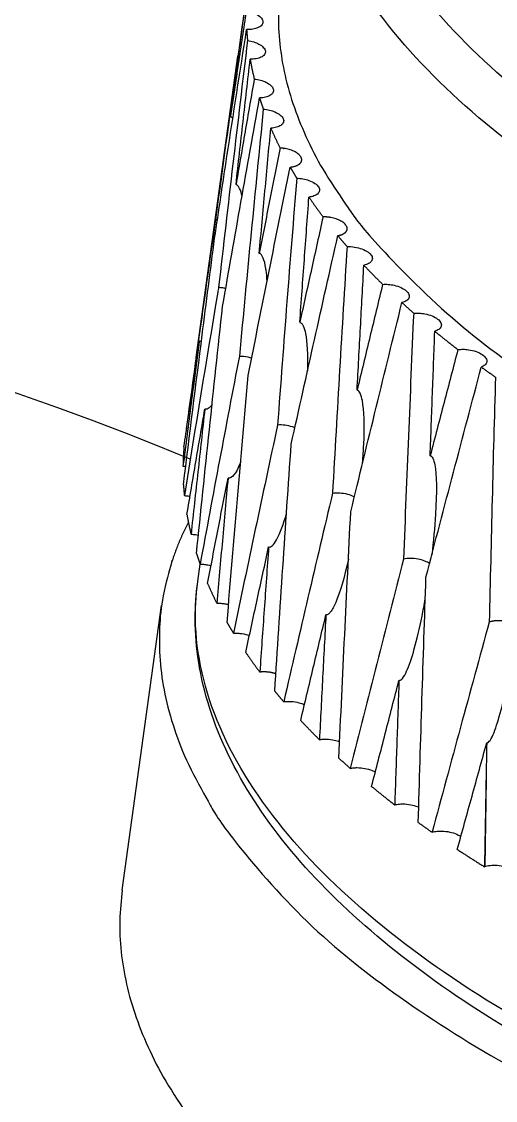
# Model space of a CAD drawing. Header units: millimetres. Extents: x 577 to 7172, y 252 to 2707.
# Drawn here: x 2748.88 to 2756.17, y 2390.74 to 2407.34 of the extents above; entities that cross this region are included whole.
import ezdxf

# ---------------------------------------------------------------- set-up
doc = ezdxf.new("R2010")
doc.units = ezdxf.units.MM
doc.header["$MEASUREMENT"] = 0
doc.layers.add('외형선(ISO)', color=7, linetype='Continuous', lineweight=30)
doc.layers.add('좁은 외형선(ISO)', color=7, linetype='Continuous', lineweight=25)

msp = doc.modelspace()

# ---------------------------------------------------------------- linework, layer by layer
at = {"layer": '외형선(ISO)'}
for p, q in [((2751.568, 2402.172), (2752.211, 2406.808)), ((2751.594, 2398.725), (2751.631, 2398.992)), ((2750.43, 2393.98), (2751.038, 2398.356))]:
    msp.add_line(p, q, dxfattribs=at)
msp.add_arc((2769.162, 2401.64), 14, 162.1511, 162.1518, dxfattribs=at)
for points, knots in [([(2752.389, 2408.081), (2752.3, 2407.45), (2752.212, 2406.819), (2752.038, 2405.557), (2751.952, 2404.925), (2751.867, 2404.293)], [0.000001, 0.000001, 0.000001, 0.000001, 0.2022283, 0.2022283, 0.4043452, 0.4043452, 0.4043452, 0.4043452]), ([(2752.097, 2405.878), (2752.139, 2406.198), (2752.182, 2406.518), (2752.267, 2407.159), (2752.31, 2407.479), (2752.353, 2407.799)], [0.0000265, 0.0000265, 0.0000265, 0.0000265, 0.1025399, 0.1025399, 0.2050727, 0.2050727, 0.2050727, 0.2050727]), ([(2752.338, 2407.503), (2752.298, 2407.232), (2752.257, 2406.961), (2752.177, 2406.42), (2752.137, 2406.149), (2752.097, 2405.878)], [0.000001, 0.000001, 0.000001, 0.000001, 0.1025149, 0.1025149, 0.2050094, 0.2050094, 0.2050094, 0.2050094]), ([(2752.338, 2407.503), (2752.372, 2407.497), (2752.405, 2407.489), (2752.463, 2407.468), (2752.489, 2407.456), (2752.537, 2407.427), (2752.558, 2407.41), (2752.588, 2407.372), (2752.596, 2407.353), (2752.597, 2407.315), (2752.589, 2407.296), (2752.561, 2407.265), (2752.54, 2407.252), (2752.493, 2407.233), (2752.468, 2407.226), (2752.411, 2407.217), (2752.379, 2407.215), (2752.345, 2407.216)], [-0.08672165, -0.08672165, -0.08672165, -0.08672165, -0.07639596, -0.07639596, -0.06683798, -0.06683798, -0.05539048, -0.05539048, -0.04333061, -0.04333061, -0.03127514, -0.03127514, -0.01975543, -0.01975543, -0.01024224, -0.01024224, -0.000001, -0.000001, -0.000001, -0.000001]), ([(2751.852, 2404.006), (2751.916, 2404.426), (2751.979, 2404.846), (2752.043, 2405.266), (2752.143, 2405.916), (2752.243, 2406.566), (2752.345, 2407.216)], [1.189798, 1.189798, 1.189798, 1.189798, 2.77961, 2.77961, 2.77961, 5.236908, 5.236908, 5.236908, 5.236908]), ([(2752.359, 2407.048), (2752.283, 2406.416), (2752.208, 2405.784), (2752.059, 2404.518), (2751.986, 2403.886), (2751.914, 2403.252)], [0.000001, 0.000001, 0.000001, 0.000001, 0.2022286, 0.2022286, 0.4043452, 0.4043452, 0.4043452, 0.4043452]), ([(2752.359, 2407.048), (2752.392, 2407.043), (2752.425, 2407.035), (2752.484, 2407.016), (2752.511, 2407.005), (2752.562, 2406.977), (2752.585, 2406.96), (2752.619, 2406.923), (2752.63, 2406.904), (2752.636, 2406.865), (2752.631, 2406.847), (2752.607, 2406.814), (2752.589, 2406.8), (2752.544, 2406.779), (2752.52, 2406.772), (2752.464, 2406.761), (2752.432, 2406.758), (2752.399, 2406.758)], [-0.08671465, -0.08671465, -0.08671465, -0.08671465, -0.0765858, -0.0765858, -0.06706854, -0.06706854, -0.05558609, -0.05558609, -0.0436125, -0.0436125, -0.03146988, -0.03146988, -0.01994645, -0.01994645, -0.01036744, -0.01036744, -0.000001, -0.000001, -0.000001, -0.000001]), ([(2752.182, 2404.833), (2752.217, 2405.154), (2752.253, 2405.475), (2752.326, 2406.117), (2752.362, 2406.437), (2752.399, 2406.758)], [0.0000001, 0.0000001, 0.0000001, 0.0000001, 0.1025216, 0.1025216, 0.2050463, 0.2050463, 0.2050463, 0.2050463]), ([(2752.463, 2406.455), (2752.415, 2406.185), (2752.368, 2405.915), (2752.275, 2405.374), (2752.228, 2405.104), (2752.182, 2404.833)], [0.000001, 0.000001, 0.000001, 0.000001, 0.1025067, 0.1025067, 0.2050094, 0.2050094, 0.2050094, 0.2050094]), ([(2752.463, 2406.455), (2752.496, 2406.451), (2752.528, 2406.445), (2752.589, 2406.428), (2752.617, 2406.418), (2752.672, 2406.391), (2752.697, 2406.375), (2752.736, 2406.339), (2752.749, 2406.32), (2752.761, 2406.281), (2752.759, 2406.262), (2752.741, 2406.227), (2752.724, 2406.212), (2752.684, 2406.189), (2752.661, 2406.181), (2752.608, 2406.168), (2752.578, 2406.164), (2752.545, 2406.163)], [-0.08672066, -0.08672066, -0.08672066, -0.08672066, -0.07671523, -0.07671523, -0.06720021, -0.06720021, -0.05571666, -0.05571666, -0.04385026, -0.04385026, -0.03160022, -0.03160022, -0.01989895, -0.01989895, -0.01028208, -0.01028208, -0.000001, -0.000001, -0.000001, -0.000001]), ([(2751.975, 2402.958), (2752.069, 2403.492), (2752.163, 2404.026), (2752.353, 2405.094), (2752.448, 2405.629), (2752.545, 2406.163)], [0.000001, 0.000001, 0.000001, 0.000001, 0.2024334, 0.2024334, 0.4049747, 0.4049747, 0.4049747, 0.4049747]), ([(2752.602, 2405.992), (2752.539, 2405.36), (2752.477, 2404.726), (2752.353, 2403.46), (2752.293, 2402.827), (2752.233, 2402.193)], [0.000001, 0.000001, 0.000001, 0.000001, 0.2022265, 0.2022265, 0.4043422, 0.4043422, 0.4043422, 0.4043422]), ([(2752.602, 2405.992), (2752.635, 2405.989), (2752.667, 2405.984), (2752.728, 2405.969), (2752.756, 2405.959), (2752.813, 2405.934), (2752.841, 2405.918), (2752.885, 2405.883), (2752.9, 2405.864), (2752.917, 2405.825), (2752.918, 2405.805), (2752.904, 2405.769), (2752.89, 2405.754), (2752.852, 2405.729), (2752.831, 2405.72), (2752.779, 2405.706), (2752.75, 2405.701), (2752.717, 2405.699)], [-0.08671453, -0.08671453, -0.08671453, -0.08671453, -0.07697009, -0.07697009, -0.06759343, -0.06759343, -0.05584193, -0.05584193, -0.04402644, -0.04402644, -0.03171451, -0.03171451, -0.02003936, -0.02003936, -0.01028051, -0.01028051, -0.000001, -0.000001, -0.000001, -0.000001]), ([(2752.133, 2405.847), (2752.13, 2405.851), (2752.126, 2405.855), (2752.119, 2405.863), (2752.115, 2405.867), (2752.106, 2405.873), (2752.102, 2405.876), (2752.097, 2405.878)], [-0.004975224, -0.004975224, -0.004975224, -0.004975224, -0.003403939, -0.003403939, -0.001598394, -0.001598394, -0.000000883, -0.000000883, -0.000000883, -0.000000883]), ([(2752.539, 2403.773), (2752.568, 2404.094), (2752.598, 2404.415), (2752.657, 2405.057), (2752.687, 2405.378), (2752.717, 2405.699)], [0.0000025, 0.0000025, 0.0000025, 0.0000025, 0.1025246, 0.1025246, 0.2050517, 0.2050517, 0.2050517, 0.2050517]), ([(2752.859, 2405.394), (2752.805, 2405.124), (2752.751, 2404.853), (2752.645, 2404.313), (2752.592, 2404.043), (2752.539, 2403.773)], [0.000001, 0.000001, 0.000001, 0.000001, 0.1025092, 0.1025092, 0.2050123, 0.2050123, 0.2050123, 0.2050123]), ([(2752.37, 2401.897), (2752.476, 2402.43), (2752.583, 2402.964), (2752.798, 2404.032), (2752.906, 2404.566), (2753.015, 2405.1)], [0.000001, 0.000001, 0.000001, 0.000001, 0.2024347, 0.2024347, 0.4049747, 0.4049747, 0.4049747, 0.4049747]), ([(2752.275, 2404.655), (2752.266, 2404.693), (2752.254, 2404.737), (2752.23, 2404.786), (2752.222, 2404.8), (2752.207, 2404.817), (2752.202, 2404.821), (2752.192, 2404.828), (2752.187, 2404.831), (2752.182, 2404.833)], [0.19735501, 0.19735501, 0.19735501, 0.19735501, 0.22186226, 0.22186226, 0.23146708, 0.23146708, 0.2353907, 0.2353907, 0.23879695, 0.23879695, 0.23879695, 0.23879695]), ([(2753.116, 2404.93), (2753.065, 2404.297), (2753.014, 2403.664), (2752.916, 2402.398), (2752.868, 2401.765), (2752.821, 2401.132)], [0.000001, 0.000001, 0.000001, 0.000001, 0.2022597, 0.2022597, 0.4043672, 0.4043672, 0.4043672, 0.4043672]), ([(2753.116, 2404.93), (2753.148, 2404.929), (2753.18, 2404.925), (2753.244, 2404.913), (2753.274, 2404.905), (2753.338, 2404.882), (2753.37, 2404.866), (2753.421, 2404.832), (2753.44, 2404.814), (2753.465, 2404.775), (2753.47, 2404.755), (2753.463, 2404.718), (2753.453, 2404.701), (2753.421, 2404.674), (2753.403, 2404.664), (2753.358, 2404.647), (2753.332, 2404.641), (2753.304, 2404.638)], [-0.08671679, -0.08671679, -0.08671679, -0.08671679, -0.07691102, -0.07691102, -0.06729342, -0.06729342, -0.05500868, -0.05500868, -0.04330791, -0.04330791, -0.03087425, -0.03087425, -0.0191078, -0.0191078, -0.00955353, -0.00955353, -0.000001, -0.000001, -0.000001, -0.000001]), ([(2753.163, 2402.713), (2753.186, 2403.033), (2753.21, 2403.354), (2753.256, 2403.996), (2753.28, 2404.317), (2753.304, 2404.638)], [0, 0, 0, 0, 0.102515, 0.102515, 0.205021, 0.205021, 0.205021, 0.205021]), ([(2753.521, 2404.335), (2753.461, 2404.065), (2753.401, 2403.794), (2753.282, 2403.254), (2753.222, 2402.983), (2753.163, 2402.713)], [0.000001, 0.000001, 0.000001, 0.000001, 0.1024871, 0.1024871, 0.2049823, 0.2049823, 0.2049823, 0.2049823]), ([(2751.373, 2400.211), (2751.468, 2400.981), (2751.565, 2401.75), (2751.662, 2402.52), (2751.725, 2403.015), (2751.788, 2403.511), (2751.852, 2404.006)], [0, 0, 0, 0, 2.462759, 2.462759, 2.462759, 4.047967, 4.047967, 4.047967, 4.047967]), ([(2753.031, 2400.838), (2753.15, 2401.372), (2753.268, 2401.907), (2753.508, 2402.976), (2753.628, 2403.511), (2753.749, 2404.046)], [0, 0, 0, 0, 0.2024215, 0.2024215, 0.4049267, 0.4049267, 0.4049267, 0.4049267]), ([(2753.891, 2403.878), (2753.851, 2403.246), (2753.813, 2402.614), (2753.739, 2401.35), (2753.702, 2400.718), (2753.667, 2400.086)], [0.000001, 0.000001, 0.000001, 0.000001, 0.2022283, 0.2022283, 0.4043452, 0.4043452, 0.4043452, 0.4043452]), ([(2753.891, 2403.878), (2753.928, 2403.879), (2753.968, 2403.876), (2754.046, 2403.864), (2754.085, 2403.854), (2754.155, 2403.828), (2754.186, 2403.812), (2754.224, 2403.786), (2754.235, 2403.777), (2754.263, 2403.748), (2754.275, 2403.728), (2754.282, 2403.689), (2754.278, 2403.671), (2754.256, 2403.639), (2754.24, 2403.626), (2754.2, 2403.605), (2754.176, 2403.597), (2754.149, 2403.591)], [-0.08673295, -0.08673295, -0.08673295, -0.08673295, -0.0749021, -0.0749021, -0.06283629, -0.06283629, -0.05062041, -0.05062041, -0.04468387, -0.04468387, -0.03230753, -0.03230753, -0.02031767, -0.02031767, -0.00981259, -0.00981259, -0.000001, -0.000001, -0.000001, -0.000001]), ([(2752.66, 2403.348), (2752.657, 2403.404), (2752.652, 2403.46), (2752.644, 2403.515), (2752.643, 2403.524), (2752.642, 2403.532), (2752.641, 2403.541), (2752.621, 2403.672), (2752.586, 2403.759), (2752.539, 2403.773)], [2.1338947, 2.1338947, 2.1338947, 2.1338947, 2.3129845, 2.3129845, 2.3129845, 2.3422128, 2.3422128, 2.3422128, 2.7736811, 2.7736811, 2.7736811, 2.7736811]), ([(2754.045, 2401.67), (2754.062, 2401.99), (2754.079, 2402.31), (2754.114, 2402.951), (2754.131, 2403.271), (2754.149, 2403.591)], [0.0000019, 0.0000019, 0.0000019, 0.0000019, 0.1025225, 0.1025225, 0.2050481, 0.2050481, 0.2050481, 0.2050481]), ([(2751.914, 2403.252), (2751.909, 2403.226), (2751.905, 2403.2), (2751.9, 2403.174), (2751.726, 2402.132), (2751.554, 2401.09), (2751.387, 2400.047)], [1.189733, 1.189733, 1.189733, 1.189733, 1.288489, 1.288489, 1.288489, 5.237704, 5.237704, 5.237704, 5.237704]), ([(2751.914, 2403.252), (2751.934, 2403.251), (2751.954, 2403.249), (2751.991, 2403.244), (2752.008, 2403.241), (2752.024, 2403.237)], [0.000001, 0.000001, 0.000001, 0.000001, 0.00609458, 0.00609458, 0.01125397, 0.01125397, 0.01125397, 0.01125397]), ([(2754.438, 2403.296), (2754.372, 2403.025), (2754.306, 2402.754), (2754.175, 2402.212), (2754.11, 2401.941), (2754.045, 2401.67)], [0.000001, 0.000001, 0.000001, 0.000001, 0.1025077, 0.1025077, 0.2050094, 0.2050094, 0.2050094, 0.2050094]), ([(2754.438, 2403.296), (2754.466, 2403.298), (2754.495, 2403.298), (2754.554, 2403.293), (2754.585, 2403.289), (2754.653, 2403.273), (2754.689, 2403.261), (2754.753, 2403.232), (2754.779, 2403.216), (2754.822, 2403.179), (2754.836, 2403.159), (2754.85, 2403.119), (2754.848, 2403.1), (2754.831, 2403.067), (2754.818, 2403.053), (2754.781, 2403.03), (2754.759, 2403.021), (2754.734, 2403.015)], [-0.08672137, -0.08672137, -0.08672137, -0.08672137, -0.07773945, -0.07773945, -0.06862658, -0.06862658, -0.0565454, -0.0565454, -0.0448472, -0.0448472, -0.03243385, -0.03243385, -0.02025829, -0.02025829, -0.00969212, -0.00969212, -0.000001, -0.000001, -0.000001, -0.000001]), ([(2753.947, 2399.799), (2754.077, 2400.334), (2754.208, 2400.87), (2754.47, 2401.942), (2754.602, 2402.478), (2754.734, 2403.015)], [0.000001, 0.000001, 0.000001, 0.000001, 0.2024334, 0.2024334, 0.4049748, 0.4049748, 0.4049748, 0.4049748]), ([(2751.574, 2399.158), (2751.639, 2399.791), (2751.705, 2400.425), (2751.839, 2401.691), (2751.907, 2402.325), (2751.975, 2402.958)], [0.000001, 0.000001, 0.000001, 0.000001, 0.2024117, 0.2024117, 0.4048476, 0.4048476, 0.4048476, 0.4048476]), ([(2754.915, 2402.852), (2754.887, 2402.222), (2754.86, 2401.592), (2754.808, 2400.331), (2754.783, 2399.701), (2754.759, 2399.071)], [0.000001, 0.000001, 0.000001, 0.000001, 0.2022283, 0.2022283, 0.4043452, 0.4043452, 0.4043452, 0.4043452]), ([(2754.915, 2402.852), (2754.942, 2402.855), (2754.97, 2402.856), (2755.028, 2402.853), (2755.057, 2402.849), (2755.126, 2402.836), (2755.164, 2402.825), (2755.232, 2402.797), (2755.26, 2402.781), (2755.307, 2402.745), (2755.324, 2402.725), (2755.342, 2402.685), (2755.343, 2402.666), (2755.331, 2402.632), (2755.318, 2402.617), (2755.285, 2402.593), (2755.264, 2402.584), (2755.24, 2402.576)], [-0.08671553, -0.08671553, -0.08671553, -0.08671553, -0.07797707, -0.07797707, -0.06903183, -0.06903183, -0.05683129, -0.05683129, -0.04491881, -0.04491881, -0.03255134, -0.03255134, -0.02040126, -0.02040126, -0.00974481, -0.00974481, -0.000001, -0.000001, -0.000001, -0.000001]), ([(2753.163, 2402.712), (2753.169, 2402.711), (2753.174, 2402.709), (2753.183, 2402.703), (2753.188, 2402.699), (2753.202, 2402.684), (2753.209, 2402.671), (2753.232, 2402.624), (2753.243, 2402.58), (2753.277, 2402.411), (2753.288, 2402.212), (2753.282, 2401.966)], [-0.2395258, -0.2395258, -0.2395258, -0.2395258, -0.236062, -0.236062, -0.2320489, -0.2320489, -0.2222856, -0.2222856, -0.196619, -0.196619, -0.1075562, -0.1075562, -0.1075562, -0.1075562]), ([(2755.169, 2400.66), (2755.181, 2400.98), (2755.192, 2401.299), (2755.216, 2401.937), (2755.228, 2402.257), (2755.24, 2402.576)], [0.0000011, 0.0000011, 0.0000011, 0.0000011, 0.1025219, 0.1025219, 0.2050473, 0.2050473, 0.2050473, 0.2050473]), ([(2751.617, 2402.422), (2751.575, 2402.102), (2751.533, 2401.782), (2751.449, 2401.141), (2751.408, 2400.821), (2751.366, 2400.5)], [0.0000375, 0.0000375, 0.0000375, 0.0000375, 0.1025532, 0.1025532, 0.2050858, 0.2050858, 0.2050858, 0.2050858]), ([(2751.381, 2400.796), (2751.42, 2401.067), (2751.459, 2401.338), (2751.538, 2401.88), (2751.577, 2402.151), (2751.617, 2402.422)], [0.000001, 0.000001, 0.000001, 0.000001, 0.1025434, 0.1025434, 0.2050688, 0.2050688, 0.2050688, 0.2050688]), ([(2751.649, 2402.419), (2751.645, 2402.418), (2751.64, 2402.418), (2751.632, 2402.418), (2751.629, 2402.419), (2751.623, 2402.42), (2751.62, 2402.421), (2751.617, 2402.422)], [-0.003338426, -0.003338426, -0.003338426, -0.003338426, -0.001906326, -0.001906326, -0.000962937, -0.000962937, -0.000013775, -0.000013775, -0.000013775, -0.000013775]), ([(2752.233, 2402.193), (2752.131, 2401.66), (2752.029, 2401.126), (2751.828, 2400.059), (2751.728, 2399.525), (2751.629, 2398.992)], [0.0000028, 0.0000028, 0.0000028, 0.0000028, 0.2023594, 0.2023594, 0.4046873, 0.4046873, 0.4046873, 0.4046873]), ([(2752.233, 2402.193), (2752.255, 2402.193), (2752.277, 2402.192), (2752.299, 2402.19), (2752.343, 2402.186), (2752.385, 2402.177), (2752.424, 2402.164)], [0.1741728, 0.1741728, 0.1741728, 0.1741728, 0.2427812, 0.2427812, 0.2427812, 0.3756339, 0.3756339, 0.3756339, 0.3756339]), ([(2755.596, 2402.293), (2755.524, 2402.021), (2755.453, 2401.749), (2755.311, 2401.205), (2755.24, 2400.932), (2755.169, 2400.66)], [0.000001, 0.000001, 0.000001, 0.000001, 0.1025074, 0.1025074, 0.2050094, 0.2050094, 0.2050094, 0.2050094]), ([(2755.596, 2402.293), (2755.621, 2402.296), (2755.647, 2402.298), (2755.703, 2402.298), (2755.732, 2402.295), (2755.801, 2402.285), (2755.84, 2402.275), (2755.911, 2402.25), (2755.943, 2402.234), (2755.995, 2402.198), (2756.015, 2402.179), (2756.039, 2402.139), (2756.043, 2402.119), (2756.035, 2402.084), (2756.026, 2402.069), (2755.997, 2402.043), (2755.978, 2402.033), (2755.955, 2402.024)], [-0.08672412, -0.08672412, -0.08672412, -0.08672412, -0.0782277, -0.0782277, -0.0694393, -0.0694393, -0.05736308, -0.05736308, -0.04504837, -0.04504837, -0.03264824, -0.03264824, -0.02030961, -0.02030961, -0.00972743, -0.00972743, -0.000001, -0.000001, -0.000001, -0.000001]), ([(2755.104, 2398.795), (2755.245, 2399.333), (2755.387, 2399.871), (2755.67, 2400.947), (2755.813, 2401.486), (2755.955, 2402.024)], [0.000001, 0.000001, 0.000001, 0.000001, 0.2024334, 0.2024334, 0.4049747, 0.4049747, 0.4049747, 0.4049747]), ([(2752.044, 2398.095), (2752.097, 2398.729), (2752.15, 2399.362), (2752.259, 2400.629), (2752.314, 2401.263), (2752.37, 2401.897)], [0.000001, 0.000001, 0.000001, 0.000001, 0.2024117, 0.2024117, 0.4048477, 0.4048477, 0.4048477, 0.4048477]), ([(2756.173, 2401.87), (2756.155, 2401.242), (2756.138, 2400.614), (2756.107, 2399.359), (2756.092, 2398.731), (2756.078, 2398.103)], [0.000001, 0.000001, 0.000001, 0.000001, 0.2022283, 0.2022283, 0.4043452, 0.4043452, 0.4043452, 0.4043452]), ([(2754.13, 2400.548), (2754.137, 2400.645), (2754.143, 2400.741), (2754.16, 2401.128), (2754.153, 2401.363), (2754.119, 2401.545), (2754.108, 2401.588), (2754.087, 2401.633), (2754.08, 2401.645), (2754.067, 2401.658), (2754.063, 2401.662), (2754.054, 2401.667), (2754.05, 2401.669), (2754.045, 2401.67)], [0.0625715, 0.0625715, 0.0625715, 0.0625715, 0.0954791, 0.0954791, 0.1989691, 0.1989691, 0.2252898, 0.2252898, 0.2350018, 0.2350018, 0.2390238, 0.2390238, 0.2425492, 0.2425492, 0.2425492, 0.2425492]), ([(2751.427, 2399.755), (2751.472, 2400.026), (2751.518, 2400.296), (2751.61, 2400.837), (2751.656, 2401.107), (2751.702, 2401.378)], [0.000001, 0.000001, 0.000001, 0.000001, 0.102532, 0.102532, 0.2050688, 0.2050688, 0.2050688, 0.2050688]), ([(2751.702, 2401.378), (2751.666, 2401.057), (2751.631, 2400.736), (2751.56, 2400.094), (2751.525, 2399.773), (2751.49, 2399.452)], [0.0000006, 0.0000006, 0.0000006, 0.0000006, 0.1025277, 0.1025277, 0.2050489, 0.2050489, 0.2050489, 0.2050489]), ([(2751.813, 2401.446), (2751.799, 2401.427), (2751.784, 2401.409), (2751.76, 2401.389), (2751.75, 2401.382), (2751.733, 2401.376), (2751.726, 2401.375), (2751.714, 2401.375), (2751.708, 2401.376), (2751.702, 2401.378)], [-0.01362873, -0.01362873, -0.01362873, -0.01362873, -0.00729356, -0.00729356, -0.00383662, -0.00383662, -0.00189774, -0.00189774, -0.00000099, -0.00000099, -0.00000099, -0.00000099]), ([(2752.821, 2401.131), (2752.706, 2400.598), (2752.592, 2400.064), (2752.366, 2398.996), (2752.253, 2398.463), (2752.142, 2397.929)], [0, 0, 0, 0, 0.2023441, 0.2023441, 0.4046361, 0.4046361, 0.4046361, 0.4046361]), ([(2753.087, 2401.09), (2753.075, 2401.095), (2753.062, 2401.1), (2753.013, 2401.116), (2752.974, 2401.124), (2752.896, 2401.134), (2752.857, 2401.135), (2752.821, 2401.132)], [-0.02813687, -0.02813687, -0.02813687, -0.02813687, -0.02364954, -0.02364954, -0.01174683, -0.01174683, -0.0000164, -0.0000164, -0.0000164, -0.0000164]), ([(2752.779, 2397.04), (2752.819, 2397.673), (2752.86, 2398.306), (2752.944, 2399.572), (2752.987, 2400.205), (2753.031, 2400.838)], [0.000001, 0.000001, 0.000001, 0.000001, 0.202444, 0.202444, 0.4048711, 0.4048711, 0.4048711, 0.4048711]), ([(2755.169, 2400.66), (2755.173, 2400.66), (2755.177, 2400.659), (2755.184, 2400.655), (2755.188, 2400.652), (2755.199, 2400.642), (2755.205, 2400.632), (2755.224, 2400.594), (2755.233, 2400.556), (2755.268, 2400.37), (2755.272, 2400.1), (2755.239, 2399.556), (2755.218, 2399.343), (2755.193, 2399.132)], [0.000001, 0.000001, 0.000001, 0.000001, 0.0016238, 0.0016238, 0.0034943, 0.0034943, 0.0081347, 0.0081347, 0.0209912, 0.0209912, 0.0806946, 0.0806946, 0.1162889, 0.1162889, 0.1162889, 0.1162889]), ([(2752.253, 2400.559), (2752.251, 2400.554), (2752.249, 2400.549), (2752.247, 2400.544), (2752.182, 2400.386), (2752.115, 2400.301), (2752.059, 2400.317)], [4.3312422, 4.3312422, 4.3312422, 4.3312422, 4.3469708, 4.3469708, 4.3469708, 4.8547978, 4.8547978, 4.8547978, 4.8547978]), ([(2751.745, 2398.696), (2751.797, 2398.966), (2751.849, 2399.236), (2751.954, 2399.777), (2752.007, 2400.047), (2752.059, 2400.317)], [0.000001, 0.000001, 0.000001, 0.000001, 0.1025344, 0.1025344, 0.2050717, 0.2050717, 0.2050717, 0.2050717]), ([(2752.059, 2400.317), (2752.03, 2399.996), (2752.001, 2399.675), (2751.943, 2399.033), (2751.915, 2398.712), (2751.886, 2398.391)], [0.0000026, 0.0000026, 0.0000026, 0.0000026, 0.1025302, 0.1025302, 0.2050538, 0.2050538, 0.2050538, 0.2050538]), ([(2751.387, 2400.047), (2751.409, 2400.046), (2751.433, 2400.044), (2751.462, 2400.039), (2751.468, 2400.038), (2751.474, 2400.037)], [0.000001, 0.000001, 0.000001, 0.000001, 0.0069731, 0.0069731, 0.008876066, 0.008876066, 0.008876066, 0.008876066]), ([(2753.667, 2400.086), (2753.701, 2400.091), (2753.739, 2400.092), (2753.817, 2400.087), (2753.857, 2400.081), (2753.93, 2400.062), (2753.964, 2400.05), (2753.996, 2400.034), (2754, 2400.032), (2754.004, 2400.03)], [0.000001, 0.000001, 0.000001, 0.000001, 0.01162697, 0.01162697, 0.02365674, 0.02365674, 0.03505426, 0.03505426, 0.03648981, 0.03648981, 0.03648981, 0.03648981]), ([(2752.684, 2399.257), (2752.689, 2399.256), (2752.694, 2399.255), (2752.705, 2399.257), (2752.711, 2399.258), (2752.725, 2399.265), (2752.734, 2399.272), (2752.765, 2399.3), (2752.787, 2399.333), (2752.863, 2399.467), (2752.916, 2399.623), (2752.958, 2399.766)], [-0.15550865, -0.15550865, -0.15550865, -0.15550865, -0.15428198, -0.15428198, -0.15301749, -0.15301749, -0.15079815, -0.15079815, -0.14414758, -0.14414758, -0.12266559, -0.12266559, -0.12266559, -0.12266559]), ([(2753.764, 2396.009), (2753.793, 2396.641), (2753.823, 2397.272), (2753.884, 2398.535), (2753.915, 2399.167), (2753.947, 2399.799)], [0.000001, 0.000001, 0.000001, 0.000001, 0.2024117, 0.2024117, 0.4048476, 0.4048476, 0.4048476, 0.4048476]), ([(2751.49, 2399.452), (2751.512, 2399.452), (2751.535, 2399.451), (2751.573, 2399.446), (2751.588, 2399.443), (2751.603, 2399.44)], [0.000001, 0.000001, 0.000001, 0.000001, 0.00679681, 0.00679681, 0.01140229, 0.01140229, 0.01140229, 0.01140229]), ([(2752.332, 2397.634), (2752.39, 2397.905), (2752.448, 2398.175), (2752.566, 2398.716), (2752.625, 2398.986), (2752.684, 2399.257)], [0.000001, 0.000001, 0.000001, 0.000001, 0.1025131, 0.1025131, 0.205043, 0.205043, 0.205043, 0.205043]), ([(2752.684, 2399.257), (2752.661, 2398.936), (2752.638, 2398.615), (2752.593, 2397.974), (2752.57, 2397.653), (2752.548, 2397.332)], [0, 0, 0, 0, 0.102521, 0.102521, 0.2050243, 0.2050243, 0.2050243, 0.2050243]), ([(2753.911, 2399.067), (2753.848, 2398.784), (2753.78, 2398.553), (2753.694, 2398.352), (2753.664, 2398.291), (2753.623, 2398.242), (2753.613, 2398.231), (2753.596, 2398.22), (2753.589, 2398.217), (2753.58, 2398.214), (2753.577, 2398.213), (2753.571, 2398.213), (2753.568, 2398.213), (2753.565, 2398.214)], [-0.06979385, -0.06979385, -0.06979385, -0.06979385, -0.02363683, -0.02363683, -0.00836191, -0.00836191, -0.00428901, -0.00428901, -0.00210598, -0.00210598, -0.00106717, -0.00106717, -0.00000117, -0.00000117, -0.00000117, -0.00000117]), ([(2755.159, 2399.002), (2755.138, 2399.016), (2755.115, 2399.028), (2755.056, 2399.052), (2755.02, 2399.063), (2754.944, 2399.078), (2754.904, 2399.082), (2754.827, 2399.082), (2754.791, 2399.078), (2754.759, 2399.071)], [-0.04479766, -0.04479766, -0.04479766, -0.04479766, -0.0352273, -0.0352273, -0.02369618, -0.02369618, -0.01181003, -0.01181003, -0.000001, -0.000001, -0.000001, -0.000001]), ([(2751.629, 2398.992), (2751.652, 2398.992), (2751.675, 2398.991), (2751.721, 2398.986), (2751.744, 2398.982), (2751.778, 2398.975), (2751.788, 2398.973), (2751.798, 2398.97)], [0.000001, 0.000001, 0.000001, 0.000001, 0.00699966, 0.00699966, 0.01402328, 0.01402328, 0.01727916, 0.01727916, 0.01727916, 0.01727916]), ([(2780.275, 2389.201), (2778.975, 2388.714), (2777.447, 2388.353), (2774.186, 2387.932), (2772.413, 2387.865), (2768.849, 2388.018), (2767.013, 2388.24), (2763.505, 2388.938), (2761.79, 2389.421), (2758.675, 2390.589), (2757.235, 2391.288), (2754.804, 2392.827), (2753.782, 2393.685), (2752.283, 2395.48), (2751.792, 2396.443), (2751.543, 2397.842), (2751.533, 2398.287), (2751.593, 2398.721)], [0, 0, 0, 0, 0.551864, 0.551864, 1.097381, 1.097381, 1.638641, 1.638641, 2.176484, 2.176484, 2.716093, 2.716093, 3.260291, 3.260291, 3.810205, 3.810205, 4.064472, 4.064472, 4.064472, 4.064472]), ([(2754.986, 2395.019), (2755.004, 2395.648), (2755.023, 2396.278), (2755.063, 2397.536), (2755.083, 2398.166), (2755.104, 2398.795)], [0.000001, 0.000001, 0.000001, 0.000001, 0.2024117, 0.2024117, 0.4048476, 0.4048476, 0.4048476, 0.4048476]), ([(2751.886, 2398.391), (2751.906, 2398.392), (2751.927, 2398.392), (2751.969, 2398.389), (2751.991, 2398.387), (2752.031, 2398.38), (2752.049, 2398.376), (2752.067, 2398.372)], [0.000001, 0.000001, 0.000001, 0.000001, 0.00635916, 0.00635916, 0.01280053, 0.01280053, 0.01857077, 0.01857077, 0.01857077, 0.01857077]), ([(2754.689, 2397.205), (2754.694, 2397.204), (2754.699, 2397.205), (2754.709, 2397.207), (2754.714, 2397.21), (2754.727, 2397.219), (2754.735, 2397.227), (2754.766, 2397.263), (2754.789, 2397.306), (2754.883, 2397.513), (2754.967, 2397.814), (2755.061, 2398.28), (2755.077, 2398.369), (2755.093, 2398.458)], [-0.2672308, -0.2672308, -0.2672308, -0.2672308, -0.2622624, -0.2622624, -0.2571011, -0.2571011, -0.2480934, -0.2480934, -0.2172737, -0.2172737, -0.0882446, -0.0882446, -0.0584036, -0.0584036, -0.0584036, -0.0584036]), ([(2753.177, 2396.588), (2753.241, 2396.859), (2753.306, 2397.13), (2753.435, 2397.672), (2753.5, 2397.943), (2753.565, 2398.214)], [0.000001, 0.000001, 0.000001, 0.000001, 0.1025329, 0.1025329, 0.2050688, 0.2050688, 0.2050688, 0.2050688]), ([(2753.565, 2398.214), (2753.548, 2397.894), (2753.531, 2397.574), (2753.498, 2396.933), (2753.482, 2396.613), (2753.465, 2396.293)], [0.0000019, 0.0000019, 0.0000019, 0.0000019, 0.1025281, 0.1025281, 0.2050503, 0.2050503, 0.2050503, 0.2050503]), ([(2756.078, 2398.103), (2755.93, 2397.564), (2755.783, 2397.025), (2755.489, 2395.947), (2755.343, 2395.408), (2755.197, 2394.869)], [0.000001, 0.000001, 0.000001, 0.000001, 0.2023551, 0.2023551, 0.4046826, 0.4046826, 0.4046826, 0.4046826]), ([(2756.039, 2396.245), (2756.044, 2396.245), (2756.048, 2396.246), (2756.058, 2396.25), (2756.062, 2396.253), (2756.075, 2396.263), (2756.083, 2396.273), (2756.112, 2396.314), (2756.134, 2396.361), (2756.221, 2396.576), (2756.299, 2396.876), (2756.398, 2397.38), (2756.421, 2397.514), (2756.453, 2397.71), (2756.463, 2397.776), (2756.482, 2397.907), (2756.491, 2397.972), (2756.501, 2398.04), (2756.501, 2398.043), (2756.502, 2398.047)], [0.000001, 0.000001, 0.000001, 0.000001, 0.0019069, 0.0019069, 0.003819, 0.003819, 0.0072699, 0.0072699, 0.0190981, 0.0190981, 0.0664168, 0.0664168, 0.0831412, 0.0831412, 0.091562, 0.091562, 0.0998916, 0.0998916, 0.1003581, 0.1003581, 0.1003581, 0.1003581]), ([(2752.142, 2397.929), (2752.163, 2397.931), (2752.184, 2397.931), (2752.229, 2397.93), (2752.251, 2397.927), (2752.313, 2397.918), (2752.351, 2397.909), (2752.387, 2397.896), (2752.387, 2397.896), (2752.388, 2397.896)], [0.000001, 0.000001, 0.000001, 0.000001, 0.00671405, 0.00671405, 0.01355231, 0.01355231, 0.02544298, 0.02544298, 0.02568324, 0.02568324, 0.02568324, 0.02568324]), ([(2754.268, 2395.573), (2754.338, 2395.845), (2754.408, 2396.117), (2754.548, 2396.661), (2754.619, 2396.933), (2754.689, 2397.205)], [0.000001, 0.000001, 0.000001, 0.000001, 0.1025327, 0.1025327, 0.2050688, 0.2050688, 0.2050688, 0.2050688]), ([(2754.689, 2397.205), (2754.678, 2396.885), (2754.667, 2396.566), (2754.645, 2395.928), (2754.634, 2395.609), (2754.623, 2395.29)], [0.0000011, 0.0000011, 0.0000011, 0.0000011, 0.1025275, 0.1025275, 0.2050494, 0.2050494, 0.2050494, 0.2050494]), ([(2752.916, 2396.877), (2752.934, 2396.88), (2752.953, 2396.881), (2752.992, 2396.883), (2753.012, 2396.882), (2753.072, 2396.878), (2753.112, 2396.872), (2753.18, 2396.854), (2753.209, 2396.843), (2753.235, 2396.831)], [0.000001, 0.000001, 0.000001, 0.000001, 0.00607393, 0.00607393, 0.01234303, 0.01234303, 0.0243251, 0.0243251, 0.03405572, 0.03405572, 0.03405572, 0.03405572]), ([(2753.465, 2396.293), (2753.482, 2396.296), (2753.5, 2396.299), (2753.537, 2396.302), (2753.557, 2396.302), (2753.616, 2396.3), (2753.655, 2396.295), (2753.723, 2396.28), (2753.75, 2396.272), (2753.776, 2396.262)], [0.000001, 0.000001, 0.000001, 0.000001, 0.00594046, 0.00594046, 0.01211589, 0.01211589, 0.02401598, 0.02401598, 0.03301447, 0.03301447, 0.03301447, 0.03301447]), ([(2755.586, 2394.605), (2755.662, 2394.879), (2755.737, 2395.152), (2755.888, 2395.698), (2755.963, 2395.972), (2756.039, 2396.245)], [0.000001, 0.000001, 0.000001, 0.000001, 0.1025326, 0.1025326, 0.2050688, 0.2050688, 0.2050688, 0.2050688]), ([(2753.94, 2395.852), (2753.956, 2395.855), (2753.973, 2395.858), (2754.008, 2395.862), (2754.028, 2395.863), (2754.085, 2395.863), (2754.125, 2395.859), (2754.203, 2395.844), (2754.241, 2395.833), (2754.293, 2395.812), (2754.309, 2395.803), (2754.325, 2395.795)], [0.000001, 0.000001, 0.000001, 0.000001, 0.00583106, 0.00583106, 0.01192422, 0.01192422, 0.02372411, 0.02372411, 0.0358549, 0.0358549, 0.0423587, 0.0423587, 0.0423587, 0.0423587]), ([(2754.623, 2395.29), (2754.645, 2395.296), (2754.669, 2395.301), (2754.722, 2395.306), (2754.751, 2395.306), (2754.821, 2395.302), (2754.861, 2395.296), (2754.933, 2395.278), (2754.965, 2395.267), (2754.993, 2395.254)], [0.000001, 0.000001, 0.000001, 0.000001, 0.00849233, 0.00849233, 0.01753258, 0.01753258, 0.02964373, 0.02964373, 0.04028503, 0.04028503, 0.04028503, 0.04028503]), ([(2755.197, 2394.869), (2755.221, 2394.877), (2755.249, 2394.883), (2755.311, 2394.889), (2755.345, 2394.889), (2755.42, 2394.883), (2755.46, 2394.876), (2755.536, 2394.856), (2755.572, 2394.842), (2755.609, 2394.822), (2755.616, 2394.818), (2755.629, 2394.81), (2755.635, 2394.806), (2755.64, 2394.802)], [0.000001, 0.000001, 0.000001, 0.000001, 0.00986882, 0.00986882, 0.0205027, 0.0205027, 0.03256898, 0.03256898, 0.04486427, 0.04486427, 0.0478101, 0.0478101, 0.05058038, 0.05058038, 0.05058038, 0.05058038]), ([(2756.009, 2394.341), (2756.033, 2394.35), (2756.06, 2394.356), (2756.124, 2394.364), (2756.161, 2394.365), (2756.239, 2394.359), (2756.28, 2394.352), (2756.356, 2394.331), (2756.392, 2394.317), (2756.424, 2394.3), (2756.426, 2394.299), (2756.428, 2394.298)], [0.000001, 0.000001, 0.000001, 0.000001, 0.01003356, 0.01003356, 0.02155616, 0.02155616, 0.03368842, 0.03368842, 0.04602588, 0.04602588, 0.04675732, 0.04675732, 0.04675732, 0.04675732])]:
    msp.add_open_spline(points, degree=3, knots=knots, dxfattribs=at)
for points, weights, knots in [([(2752.87, 2407.917), (2751.776, 2400.037), (2768.615, 2397.7), (2785.453, 2395.362), (2786.547, 2403.241)], [1, 0.707106781187, 1, 0.707106781187, 1], [0, 0, 0, 1.570796, 1.570796, 3.141593, 3.141593, 3.141593]), ([(2753.015, 2405.1), (2753.18, 2405.117), (2753.192, 2405.203), (2753.213, 2405.345), (2752.916, 2405.388), (2752.887, 2405.392), (2752.859, 2405.394)], [0.873245195745, 0.799852384108, 1, 0.707106781187, 1, 0.961727992866, 0.933457900668], [2.068194, 2.068194, 2.068194, 3.141593, 3.141593, 4.712389, 4.712389, 4.917643, 4.917643, 4.917643]), ([(2753.749, 2404.046), (2753.881, 2404.069), (2753.892, 2404.143), (2753.913, 2404.284), (2753.616, 2404.328), (2753.567, 2404.335), (2753.521, 2404.335)], [0.859915942246, 0.823028415298, 1, 0.707106781187, 1, 0.937212253195, 0.901344222489], [2.192488, 2.192488, 2.192488, 3.141593, 3.141593, 4.712389, 4.712389, 5.049122, 5.049122, 5.049122]), ([(2751.895, 2404.29), (2751.885, 2404.291), (2751.875, 2404.292), (2751.871, 2404.293), (2751.867, 2404.293)], [0.973094383194, 0.985865041824, 1, 0.994751134273, 0.989690395752], [1.4949901, 1.4949901, 1.4949901, 1.5707963, 1.5707963, 1.5989462, 1.5989462, 1.5989462]), ([(2751.449, 2399.638), (2751.13, 2399.017), (2751.038, 2398.356), (2749.912, 2390.245), (2767.246, 2387.839), (2784.579, 2385.432), (2785.705, 2393.544), (2785.8, 2394.227), (2785.649, 2394.935)], [0.941983509372, 0.967352736218, 1, 0.707106781187, 1, 0.707106781187, 1, 0.966269938786, 0.940308695397], [2.966504, 2.966504, 2.966504, 3.141593, 3.141593, 4.712389, 4.712389, 6.283185, 6.283185, 6.464081, 6.464081, 6.464081]), ([(2756.502, 2398.047), (2756.42, 2398.099), (2756.299, 2398.116), (2756.173, 2398.134), (2756.078, 2398.103)], [0.853655812492, 0.857426288711, 1, 0.851369055162, 0.853585971213], [0.806169, 0.806169, 0.806169, 1.570796, 1.570796, 2.367909, 2.367909, 2.367909]), ([(2752.796, 2397.306), (2752.75, 2397.321), (2752.7, 2397.329), (2752.62, 2397.341), (2752.548, 2397.332)], [0.898977279911, 0.93511425484, 1, 0.900417404756, 0.868550226862], [4.3644045, 4.3644045, 4.3644045, 4.712389, 4.712389, 5.2464538, 5.2464538, 5.2464538]), ([(2750.43, 2393.98), (2749.304, 2385.868), (2766.638, 2383.462), (2774.564, 2382.362), (2780.138, 2384.447)], [1, 0.707106781187, 1, 0.840755135543, 0.854671855083], [0, 0, 0, 1.570796, 1.570796, 2.424832, 2.424832, 2.424832])]:
    msp.add_rational_spline(points, weights, degree=2, knots=knots, dxfattribs=at)
for points, weights in [([(2752.345, 2407.216), (2752.35, 2407.132), (2752.359, 2407.048)], [0.96438865454, 0.960886687636, 0.957495369381]), ([(2752.399, 2406.758), (2752.425, 2406.607), (2752.463, 2406.455)], [0.946298786164, 0.94070136246, 0.935441757706]), ([(2752.545, 2406.163), (2752.572, 2406.078), (2752.602, 2405.992)], [0.925754113365, 0.923038976706, 0.920425943832]), ([(2752.717, 2405.699), (2752.783, 2405.546), (2752.859, 2405.394)], [0.911831786232, 0.907551083165, 0.903584809116]), ([(2753.015, 2405.1), (2753.064, 2405.015), (2753.116, 2404.93)], [0.896316499686, 0.89429201326, 0.892363369848]), ([(2753.304, 2404.638), (2753.407, 2404.486), (2753.521, 2404.335)], [0.886068420238, 0.882957619691, 0.88014443782]), ([(2753.749, 2404.046), (2753.818, 2403.961), (2753.891, 2403.878)], [0.875045645058, 0.873643554241, 0.872332931663]), ([(2754.149, 2403.591), (2754.288, 2403.443), (2754.438, 2403.296)], [0.86812463308, 0.866081966332, 0.864325650418]), ([(2754.734, 2403.015), (2754.823, 2402.933), (2754.915, 2402.852)], [0.861227541115, 0.860402420077, 0.859666015662]), ([(2755.24, 2402.576), (2755.413, 2402.433), (2755.596, 2402.293)], [0.857406764735, 0.856368109758, 0.855609418295]), ([(2755.955, 2402.024), (2756.063, 2401.947), (2756.173, 2401.87)], [0.854411989208, 0.854138005954, 0.853951452172]), ([(2751.381, 2400.796), (2751.368, 2400.649), (2751.366, 2400.5)], [0.990697561212, 0.983593541021, 0.976857506598]), ([(2751.373, 2400.211), (2751.378, 2400.129), (2751.387, 2400.047)], [0.964286502439, 0.960887918436, 0.957593642647]), ([(2751.427, 2399.755), (2751.453, 2399.604), (2751.49, 2399.452)], [0.946288551741, 0.940701612523, 0.935451265051]), ([(2751.574, 2399.158), (2751.6, 2399.075), (2751.629, 2398.992)], [0.925674971785, 0.923040219631, 0.920501720481]), ([(2751.745, 2398.696), (2751.81, 2398.543), (2751.886, 2398.391)], [0.91182396889, 0.907551334747, 0.903591987396]), ([(2752.044, 2398.095), (2752.092, 2398.012), (2752.142, 2397.929)], [0.896257532417, 0.894293261073, 0.89241934073]), ([(2752.332, 2397.634), (2752.435, 2397.483), (2752.548, 2397.332)], [0.886062746136, 0.882957871957, 0.880149535298]), ([(2752.779, 2397.04), (2752.846, 2396.958), (2752.916, 2396.877)], [0.87500483815, 0.87364480428, 0.872370997325]), ([(2753.177, 2396.588), (2753.316, 2396.44), (2753.465, 2396.293)], [0.86812091165, 0.866082218835, 0.864328836635]), ([(2753.764, 2396.009), (2753.851, 2395.93), (2753.94, 2395.852)], [0.861203549137, 0.860403670688, 0.859687425216]), ([(2756.028, 2395.687), (2756.016, 2395.013), (2756.004, 2394.339)], [0.867674468082, 0.86756506219, 0.867456503943]), ([(2754.268, 2395.573), (2754.441, 2395.431), (2754.623, 2395.29)], [0.857404874734, 0.856368362305, 0.855610796375]), ([(2754.986, 2395.019), (2755.091, 2394.944), (2755.197, 2394.869)], [0.854404039877, 0.854139256647, 0.853956892999]), ([(2755.586, 2394.605), (2755.791, 2394.471), (2756.004, 2394.339)], [0.853568742839, 0.853503521289, 0.853715383019]), ([(2756.009, 2394.341), (2756.007, 2394.34), (2756.004, 2394.339)], [0.855767684739, 0.856364358047, 0.857121813533])]:
    msp.add_rational_spline(points, weights, degree=2, dxfattribs=at)
for points in [[(2751.867, 2404.293), (2751.713, 2403.223), (2751.564, 2402.152), (2751.417, 2401.08)], [(2751.417, 2401.08), (2751.419, 2401.08), (2751.42, 2401.08), (2751.422, 2401.08)], [(2751.366, 2400.5), (2751.38, 2400.499), (2751.394, 2400.498), (2751.408, 2400.496)], [(2753.667, 2400.086), (2753.414, 2399.016), (2753.163, 2397.946), (2752.916, 2396.877)], [(2754.759, 2399.071), (2754.483, 2397.997), (2754.21, 2396.924), (2753.94, 2395.852)], [(2751.593, 2398.721), (2751.593, 2398.722), (2751.593, 2398.724), (2751.594, 2398.725)], [(2756.039, 2396.245), (2756.036, 2396.059), (2756.032, 2395.873), (2756.028, 2395.687)]]:
    msp.add_open_spline(points, degree=3, dxfattribs=at)
at = {"layer": '좁은 외형선(ISO)'}
for p, q in [((2751.594, 2398.725), (2751.594, 2398.725)), ((2756.028, 2395.687), (2756.009, 2394.341))]:
    msp.add_line(p, q, dxfattribs=at)
for points, knots in [([(2781.862, 2402.362), (2780.418, 2401.821), (2776.827, 2401.031), (2770.321, 2401.068), (2763.794, 2402.391), (2758.425, 2404.677), (2754.754, 2407.597), (2753.355, 2410.839), (2754.656, 2413.798), (2757.083, 2415.259), (2758.527, 2415.799)], [0, 0, 0, 0, 6.219788, 12.958988, 19.698188, 25.917976, 32.137763, 38.876964, 45.616164, 51.835951, 51.835951, 51.835951, 51.835951]), ([(2714.081, 2413.034), (2710.834, 2411.819), (2704.963, 2409.03), (2698.152, 2403.776), (2693.815, 2397.558), (2692.387, 2390.563), (2694.041, 2383.246), (2698.588, 2376.1), (2705.587, 2369.405), (2714.555, 2363.366), (2725.365, 2358.016), (2737.975, 2353.419), (2752.053, 2349.839), (2767.105, 2347.536), (2782.133, 2346.699), (2796.145, 2347.346), (2808.651, 2349.32), (2815.769, 2351.39), (2819.016, 2352.606)], [233.105819, 233.105819, 233.105819, 233.105819, 247.090966, 261.076126, 276.229192, 291.382259, 306.535325, 321.688391, 335.673551, 349.65871, 363.64387, 377.629029, 392.782095, 407.935162, 423.088228, 438.241295, 452.226454, 466.211614, 466.211614, 466.211614, 466.211614]), ([(2751.477, 2400.606), (2740.851, 2405.022), (2726.088, 2406.119), (2716.698, 2411.527), (2715.826, 2412.029), (2714.954, 2412.531), (2714.081, 2413.034)], [360.908001, 360.908001, 360.908001, 360.908001, 379.039983, 379.039983, 379.039983, 454.850621, 454.850621, 454.850621, 454.850621]), ([(2782.155, 2401.72), (2780.667, 2401.163), (2778.891, 2400.773), (2776.952, 2400.575), (2774.85, 2400.361), (2772.557, 2400.375), (2770.26, 2400.615), (2767.963, 2400.854), (2765.663, 2401.321), (2763.548, 2401.975), (2761.596, 2402.578), (2759.802, 2403.342), (2758.292, 2404.212), (2756.781, 2405.082), (2755.554, 2406.058), (2754.698, 2407.071), (2753.77, 2408.169), (2753.277, 2409.312), (2753.259, 2410.405), (2753.256, 2410.597), (2753.268, 2410.787), (2753.294, 2410.976)], [0, 0, 0, 0, 6.219789, 6.219789, 6.219789, 12.958989, 12.958989, 12.958989, 19.69819, 19.69819, 19.69819, 25.917979, 25.917979, 25.917979, 32.137767, 32.137767, 32.137767, 38.876968, 38.876968, 38.876968, 40.061564, 40.061564, 40.061564, 40.061564]), ([(2780.453, 2389.465), (2778.966, 2388.908), (2777.19, 2388.518), (2775.251, 2388.32), (2773.149, 2388.106), (2770.856, 2388.12), (2768.559, 2388.359), (2766.262, 2388.599), (2763.961, 2389.066), (2761.846, 2389.72), (2759.894, 2390.323), (2758.101, 2391.087), (2756.59, 2391.957), (2755.08, 2392.827), (2753.853, 2393.802), (2752.997, 2394.816), (2752.069, 2395.914), (2751.575, 2397.057), (2751.558, 2398.15), (2751.555, 2398.342), (2751.567, 2398.532), (2751.593, 2398.721)], [0, 0, 0, 0, 6.219789, 6.219789, 6.219789, 12.958989, 12.958989, 12.958989, 19.69819, 19.69819, 19.69819, 25.917979, 25.917979, 25.917979, 32.137767, 32.137767, 32.137767, 38.876968, 38.876968, 38.876968, 40.061564, 40.061564, 40.061564, 40.061564])]:
    msp.add_open_spline(points, degree=3, knots=knots, dxfattribs=at)
msp.add_rational_spline([(2692.164, 2392.431), (2687.341, 2357.669), (2761.626, 2347.357), (2795.595, 2342.641), (2819.485, 2351.58)], [0.999981581567, 0.707115990693, 1, 0.840755135543, 0.854671855083], degree=2, knots=[0.000049, 0.000049, 0.000049, 1.570796, 1.570796, 2.424832, 2.424832, 2.424832], dxfattribs=at)

doc.saveas('drawing.dxf')
